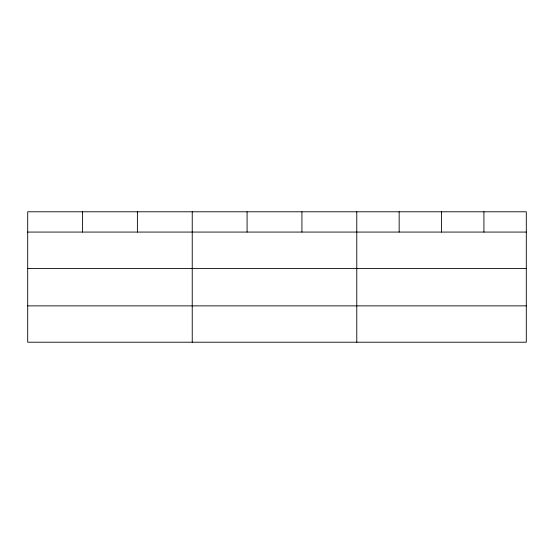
<?xml version="1.0" encoding="UTF-8"?>
<svg xmlns="http://www.w3.org/2000/svg" width="554" height="554" viewBox="0 0 554 554"><rect width="100%" height="100%" fill="white"/><g stroke="black" fill="none" stroke-linecap="round" stroke-linejoin="round"><path stroke-width="0.83" d="M526.3 268.42L526.3 211.787L27.7 211.787L27.7 342.213L526.3 342.213L526.3 268.42L27.7 268.42M27.7 232.071L526.3 232.071M27.7 305.87L526.3 305.87M483.919 211.787L483.919 232.071M441.538 211.787L441.538 232.071M399.157 211.787L399.157 232.071M356.776 211.787L356.776 342.213M301.93 211.787L301.93 232.071M247.084 211.787L247.084 232.071M192.238 211.787L192.238 342.213M137.392 211.787L137.392 232.071M82.546 211.787L82.546 232.071"/></g></svg>
